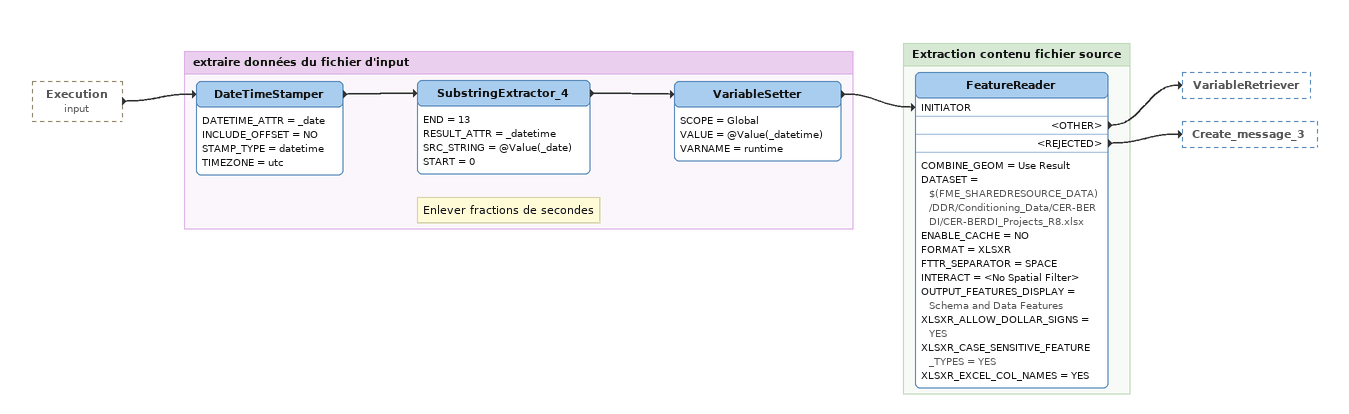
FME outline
Execution (input) [outside]
    -> DateTimeStamper

Bookmark: extraire données du fichier d'input
DateTimeStamper
    DATETIME_ATTR = _date
    INCLUDE_OFFSET = NO
    STAMP_TYPE = datetime
    TIMEZONE = utc
    -> SubstringExtractor_4
Note: Enlever fractions de secondes
SubstringExtractor_4
    END = 13
    RESULT_ATTR = _datetime
    SRC_STRING = @Value(_date)
    START = 0
    -> VariableSetter
VariableSetter
    SCOPE = Global
    VALUE = @Value(_datetime)
    VARNAME = runtime
    -> FeatureReader [INITIATOR]

Bookmark: Extraction contenu fichier source
FeatureReader
    COMBINE_GEOM = Use Result
    DATASET = $(FME_SHAREDRESOURCE_DATA)/DDR/Conditioning_Data/CER-BERDI/CER-BERDI_Projects_R8.xlsx
    ENABLE_CACHE = NO
    FORMAT = XLSXR
    FTTR_SEPARATOR = SPACE
    INTERACT = <No Spatial Filter>
    OUTPUT_FEATURES_DISPLAY = Schema and Data Features
    XLSXR_ALLOW_DOLLAR_SIGNS = YES
    XLSXR_CASE_SENSITIVE_FEATURE_TYPES = YES
    XLSXR_EXCEL_COL_NAMES = YES
    <OTHER> -> VariableRetriever
    <REJECTED> -> Create_message_3
